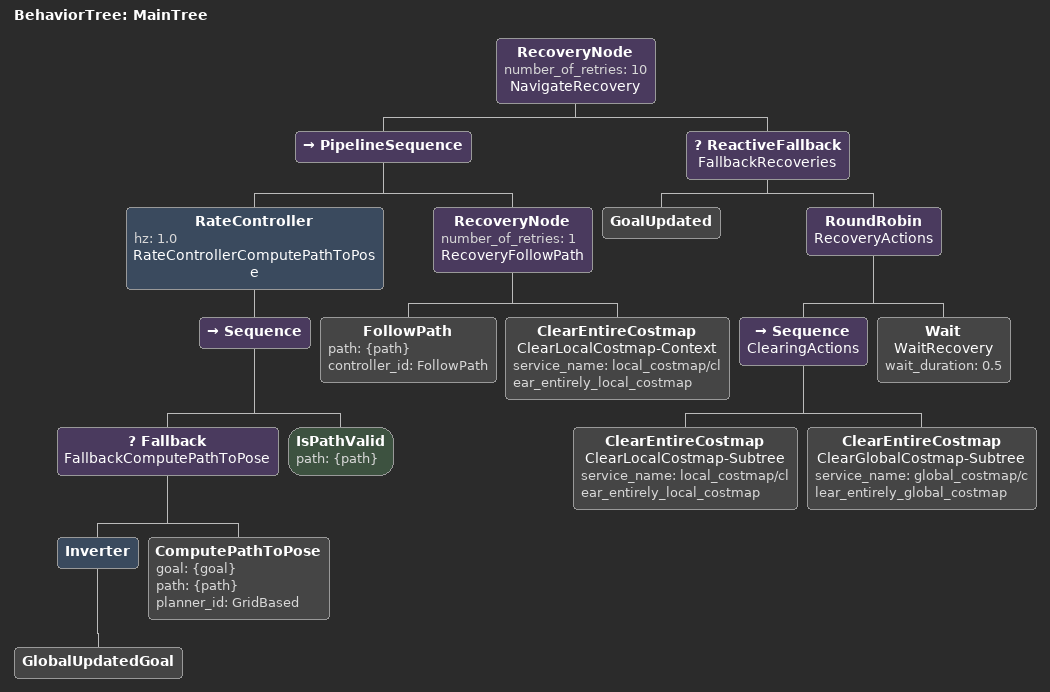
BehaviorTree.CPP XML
<root main_tree_to_execute="MainTree">
    <BehaviorTree ID="MainTree">
        <RecoveryNode number_of_retries="10" name="NavigateRecovery">
            <PipelineSequence>
                <RateController hz="1.0" name="RateControllerComputePathToPose">
                    <Sequence>
                        <Fallback name="FallbackComputePathToPose">
                            <Inverter>
                                <GlobalUpdatedGoal />
                            </Inverter>
                            <ComputePathToPose goal="{goal}" path="{path}" planner_id="GridBased" />
                        </Fallback>
                        <IsPathValid path="{path}" />
                    </Sequence>
                </RateController>
                <RecoveryNode number_of_retries="1" name="RecoveryFollowPath">
                    <FollowPath path="{path}" controller_id="FollowPath" />
                    <ClearEntireCostmap name="ClearLocalCostmap-Context"
                        service_name="local_costmap/clear_entirely_local_costmap" />
                </RecoveryNode>
            </PipelineSequence>
            <ReactiveFallback name="FallbackRecoveries">
                <GoalUpdated />
                <RoundRobin name="RecoveryActions">
                    <Sequence name="ClearingActions">
                        <ClearEntireCostmap name="ClearLocalCostmap-Subtree"
                            service_name="local_costmap/clear_entirely_local_costmap" />
                        <ClearEntireCostmap name="ClearGlobalCostmap-Subtree"
                            service_name="global_costmap/clear_entirely_global_costmap" />
                    </Sequence>
                    <Wait name="WaitRecovery" wait_duration="0.5" />
                </RoundRobin>
            </ReactiveFallback>
        </RecoveryNode>
    </BehaviorTree>
</root>
